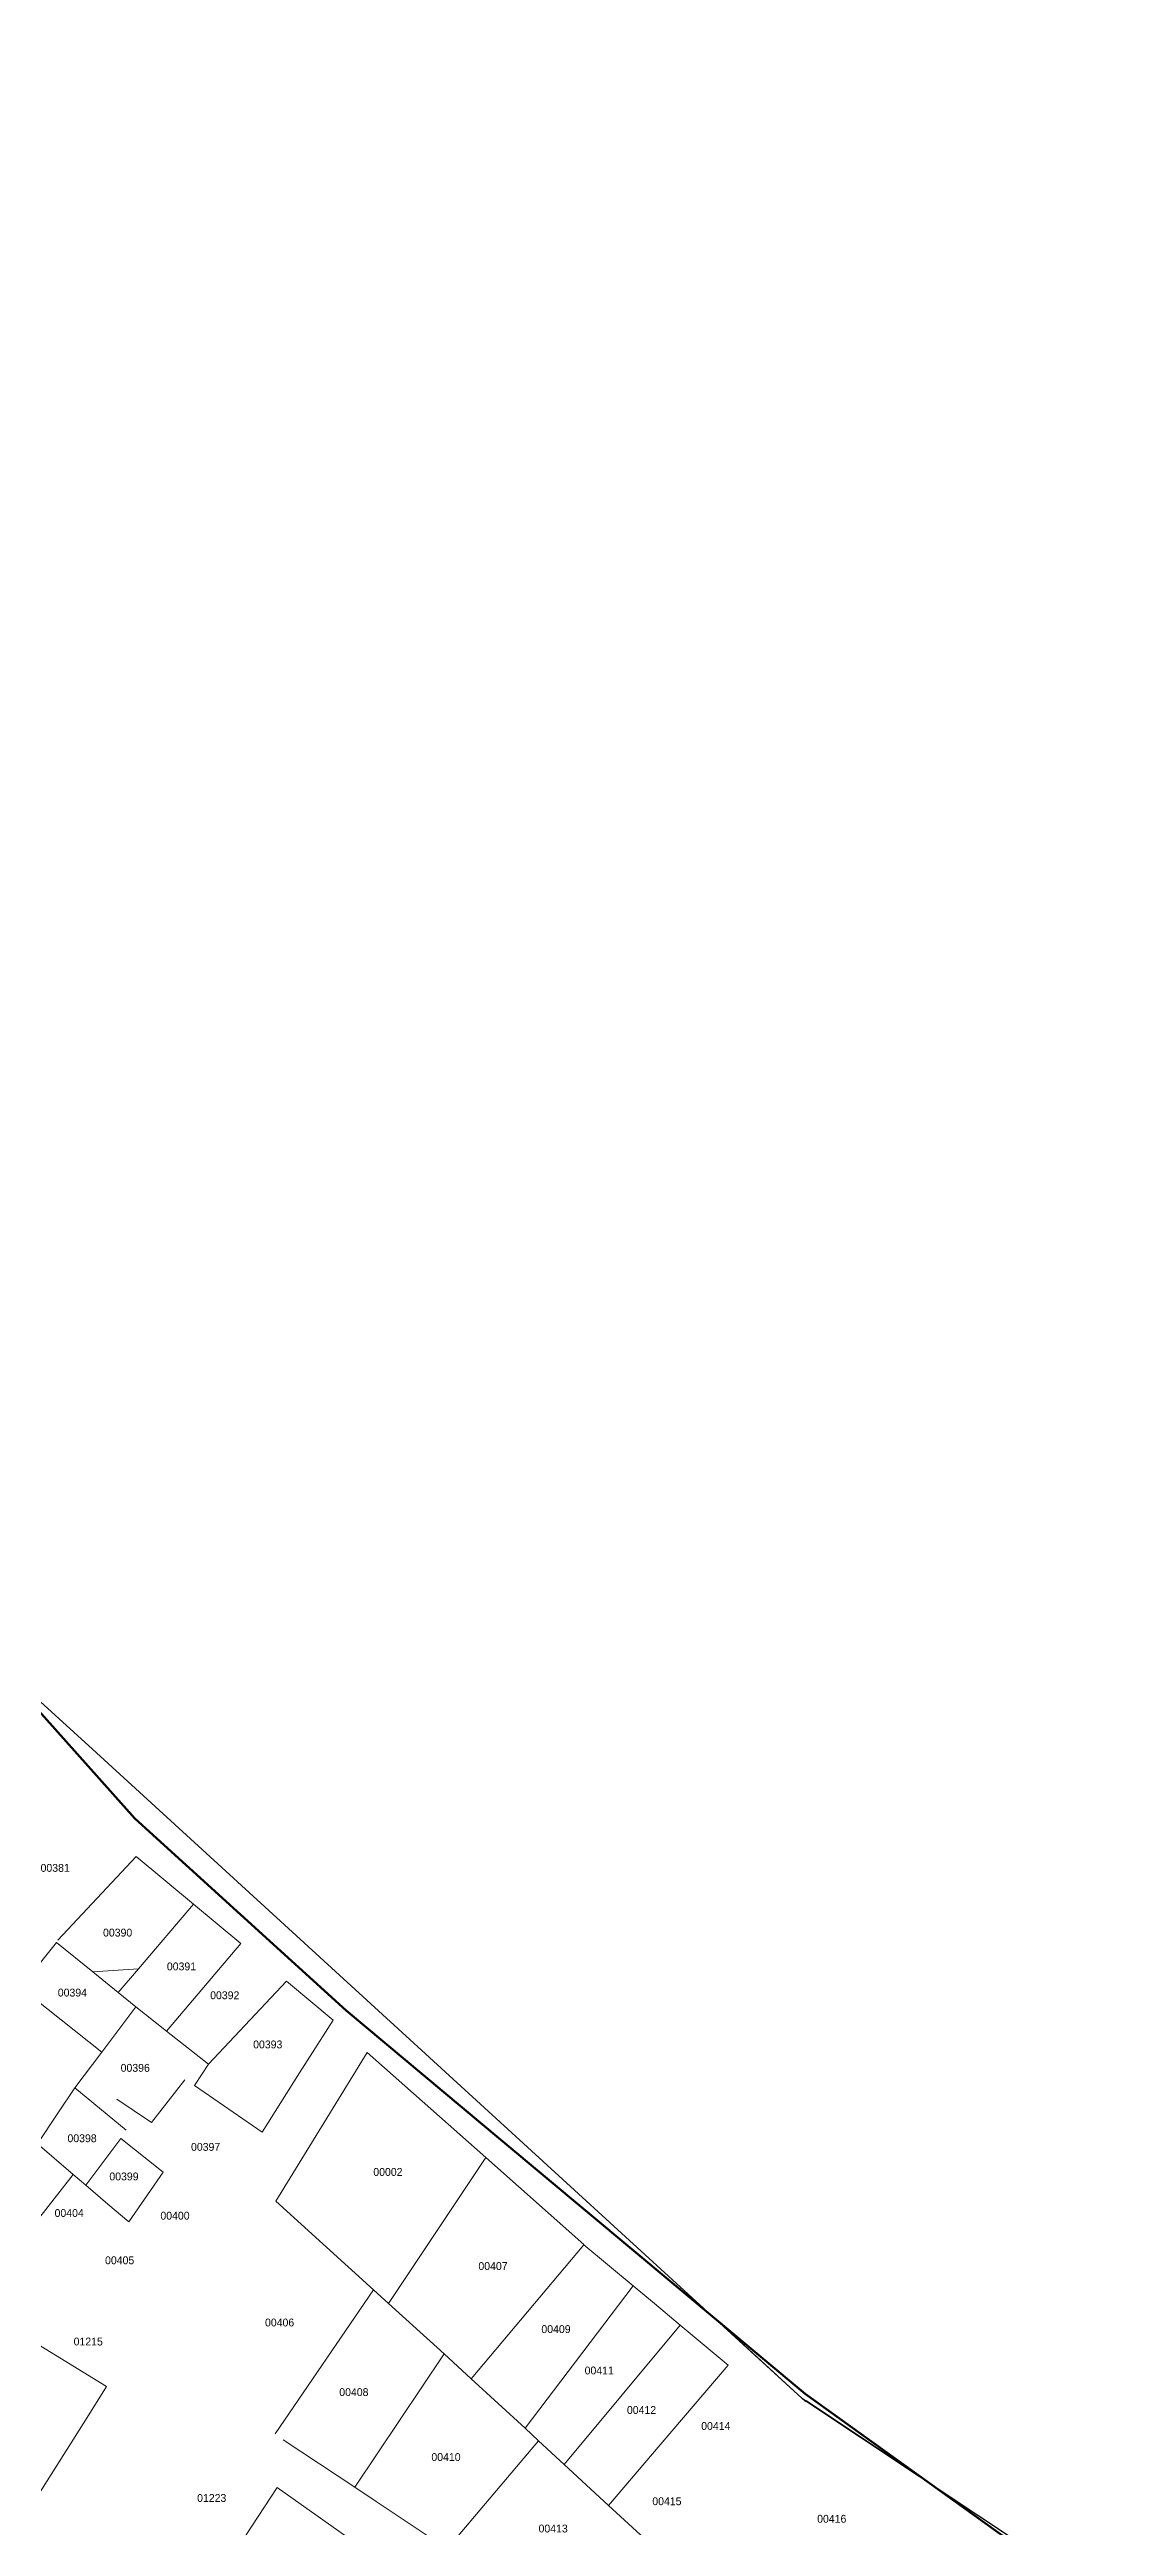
# Model space of a CAD drawing. Header units: metres. Extents: x 245232 to 248406, y 1633796 to 1637634.
# Drawn here: x 248072.9 to 248275.4, y 1636211.5 to 1636684.5 of the extents above; entities that cross this region are included whole.
import ezdxf
from ezdxf.enums import TextEntityAlignment as Align

# ---------------------------------------------------------------- set-up
doc = ezdxf.new("R2010")
doc.units = ezdxf.units.M
doc.header["$MEASUREMENT"] = 0
doc.layers.add('historique_numero_parcelle', color=7, linetype='Continuous')
doc.layers.add('limites_sections', color=7, linetype='Continuous')
doc.layers.add('Limites_Communes', color=7, linetype='Continuous', lineweight=211, plot=False)
doc.layers.add('LIMITES_PARCELLES', color=7, linetype='Continuous', lineweight=0, true_color=0xffffff)
doc.styles.add('Style-FANCY', font='FANCY.shx')

msp = doc.modelspace()

# ---------------------------------------------------------------- linework, layer by layer
at = {"layer": 'Limites_Communes', "color": 210, "lineweight": 80, "flags": 128}
msp.add_lwpolyline([(246937.063, 1636946.102), (247273.698, 1636757.341), (247414.762, 1636704.65), (247560.019, 1636674.752), (247860.122, 1636718.682), (247872.095, 1636702.433), (247930.506, 1636547.383), (247969.191, 1636496.856), (247927.194, 1636463.939), (247992.059, 1636434.995), (248053.997, 1636386.092), (248089.229, 1636346.677), (248129.599, 1636309.977), (248159.107, 1636285.328), (248217.239, 1636236.771), (248275.378, 1636195.051)], dxfattribs=at)
at = {"layer": 'limites_parcelles'}
for p, q in [((248074.551, 1636323.404), (248089.474, 1636339.437)), ((248089.474, 1636339.437), (248100.421, 1636330.338)), ((248089.915, 1636317.967), (248100.421, 1636330.338)), ((248100.421, 1636330.338), (248109.49, 1636322.8)), ((248067.4, 1636314.416), (248074.244, 1636323.017)), ((248074.244, 1636323.017), (248081.218, 1636317.369)), ((248109.49, 1636322.8), (248095.293, 1636306.083)), ((248081.218, 1636317.369), (248089.915, 1636317.967)), ((248081.218, 1636317.369), (248086.07, 1636313.439)), ((248086.07, 1636313.439), (248089.915, 1636317.967)), ((248067.4, 1636314.416), (248082.902, 1636302.072)), ((248089.414, 1636310.73), (248086.07, 1636313.439)), ((248103.305, 1636299.75), (248118.179, 1636315.577)), ((248118.179, 1636315.577), (248127.098, 1636308.164)), ((248082.902, 1636302.072), (248089.414, 1636310.73)), ((248089.414, 1636310.73), (248095.293, 1636306.083)), ((248127.098, 1636308.164), (248120.713, 1636298.087)), ((248082.902, 1636302.072), (248077.773, 1636295.252)), ((248095.293, 1636306.083), (248095.293, 1636306.083)), ((248095.293, 1636306.083), (248103.305, 1636299.75)), ((248116.149, 1636273.585), (248133.607, 1636301.972)), ((248133.607, 1636301.972), (248156.252, 1636281.91)), ((248100.659, 1636295.649), (248103.305, 1636299.75)), ((248120.713, 1636298.087), (248113.549, 1636286.78)), ((248077.773, 1636295.252), (248074.512, 1636290.36)), ((248077.773, 1636295.252), (248087.599, 1636287.14)), ((248092.431, 1636288.579), (248085.817, 1636293.076)), ((248098.781, 1636296.781), (248092.431, 1636288.579)), ((248113.549, 1636286.78), (248100.659, 1636295.649)), ((248074.512, 1636290.36), (248070.629, 1636284.536)), ((248077.483, 1636278.677), (248070.629, 1636284.536)), ((248079.895, 1636276.615), (248086.527, 1636285.549)), ((248086.527, 1636285.549), (248094.672, 1636279.12)), ((248077.483, 1636278.677), (248069.046, 1636267.905)), ((248079.895, 1636276.615), (248077.483, 1636278.677)), ((248094.672, 1636279.12), (248088.081, 1636269.618)), ((248156.252, 1636281.91), (248137.696, 1636254.064)), ((248156.252, 1636281.91), (248175.018, 1636265.285)), ((248084.081, 1636273.037), (248079.895, 1636276.615)), ((248134.827, 1636256.664), (248116.149, 1636273.585)), ((248088.081, 1636269.618), (248084.081, 1636273.037)), ((248153.5, 1636239.664), (248175.01, 1636265.275)), ((248175.018, 1636265.285), (248175.01, 1636265.275)), ((248175.01, 1636265.275), (248184.42, 1636257.409)), ((248116.035, 1636229.171), (248134.827, 1636256.664)), ((248137.696, 1636254.064), (248134.827, 1636256.664)), ((248184.42, 1636257.409), (248163.752, 1636230.212)), ((248184.42, 1636257.409), (248188.479, 1636254.016)), ((248148.323, 1636244.437), (248137.696, 1636254.064)), ((248171.247, 1636223.303), (248193.403, 1636249.9)), ((248188.479, 1636254.016), (248193.403, 1636249.9)), ((248193.403, 1636249.9), (248202.561, 1636242.244)), ((248069.617, 1636246.916), (248083.831, 1636238.156)), ((248148.323, 1636244.437), (248131.248, 1636218.959)), ((248153.5, 1636239.664), (248148.323, 1636244.437)), ((248202.561, 1636242.244), (248189.584, 1636227.037)), ((248083.831, 1636238.156), (248080.103, 1636232.248)), ((248153.5, 1636239.664), (248163.752, 1636230.212)), ((248080.103, 1636232.248), (248070.962, 1636217.761)), ((248131.248, 1636218.959), (248117.573, 1636227.995)), ((248148.879, 1636207.207), (248166.33, 1636227.835)), ((248163.752, 1636230.212), (248166.33, 1636227.835)), ((248166.33, 1636227.835), (248171.247, 1636223.303)), ((248189.584, 1636227.037), (248179.726, 1636215.486)), ((248171.247, 1636223.303), (248179.726, 1636215.486)), ((248105.421, 1636202.095), (248116.426, 1636218.883)), ((248116.426, 1636218.883), (248131.247, 1636208.419)), ((248135.353, 1636216.247), (248131.248, 1636218.959)), ((248148.864, 1636207.189), (248135.353, 1636216.247)), ((248179.726, 1636215.486), (248192.632, 1636203.587))]:
    msp.add_line(p, q, dxfattribs=at)
at = {"layer": 'limites_sections'}
for p, q in [((248216.648, 1636235.955), (248200.252, 1636250.959)), ((248217.332, 1636235.328), (248216.648, 1636235.955)), ((248217.424, 1636235.438), (248217.332, 1636235.328)), ((248240.192, 1636220.3), (248217.424, 1636235.438))]:
    msp.add_line(p, q, dxfattribs=at)
at = {"layer": 'limites_sections', "flags": 128}
msp.add_lwpolyline([(247546.68, 1636188.471), (247697.695, 1636290.674), (247822.779, 1636383.723), (247910.334, 1636459.129), (247930.99, 1636458.131), (247963.997, 1636446.578), (248017.635, 1636417.696), (248081.175, 1636359.932), (248216.648, 1636235.955), (248272.648, 1636198.72)], dxfattribs=at)

# ---------------------------------------------------------------- texts
at = {"layer": 'historique_numero_parcelle', "style": 'Style-FANCY'}
for s, p in [('00381', (248074.018, 1636337.24)), ('00390', (248085.947, 1636324.875)), ('00391', (248098.141, 1636318.421)), ('00394', (248077.307, 1636313.42)), ('00392', (248106.407, 1636312.907)), ('00393', (248114.615, 1636303.52)), ('00396', (248089.311, 1636299.046)), ('00398', (248079.154, 1636285.597)), ('00397', (248102.751, 1636283.954)), ('00399', (248087.156, 1636278.307)), ('00002', (248137.567, 1636279.161)), ('00404', (248076.691, 1636271.326)), ('00400', (248096.903, 1636270.813)), ('00405', (248086.335, 1636262.291)), ('00407', (248157.639, 1636261.187)), ('00406', (248116.883, 1636250.407)), ('00409', (248169.669, 1636249.149)), ('01215', (248080.333, 1636246.776)), ('00411', (248177.928, 1636241.244)), ('00408', (248131.067, 1636237.112)), ('00412', (248186.007, 1636233.698)), ('00414', (248200.191, 1636230.643)), ('00410', (248148.662, 1636224.714)), ('01223', (248103.917, 1636216.893)), ('00415', (248190.855, 1636216.27)), ('00413', (248169.13, 1636211.059)), ('00416', (248222.339, 1636212.92))]:
    msp.add_text(s, height=1.5, dxfattribs=at).set_placement(p, align=Align.MIDDLE_CENTER)

doc.saveas('drawing.dxf')
